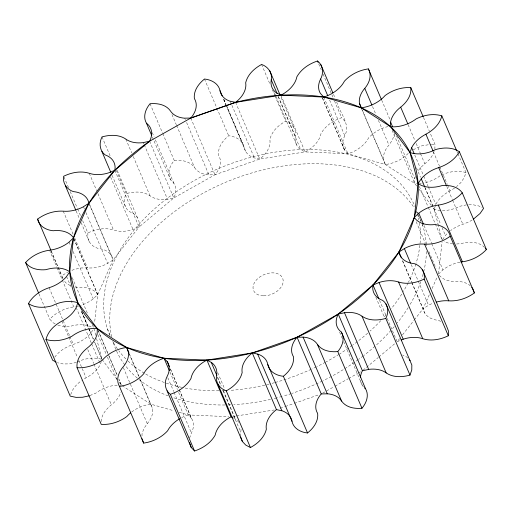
<?xml version="1.0" encoding="UTF-8"?>
<svg xmlns="http://www.w3.org/2000/svg" width="512" height="512" viewBox="0 0 512 512"><rect width="100%" height="100%" fill="white"/><g stroke="black" fill="none" stroke-linecap="round" stroke-linejoin="round"><path stroke-width="0.38" stroke-dasharray="2.56 1.92" d="M82.605 220.595L87.885 232.954L87.821 237.888L89.51 242.285L92.832 245.843L97.555 248.314A27.014 18.029 -23.1 0 1 113.101 259.974L97.715 294.598L94.554 323.008M101.293 421.568C101.318 414.688 106.368 409.03 111.354 404.819A27.014 18.035 -23.1 0 0 120.826 392.384M142.01 435.885L142.029 433.773L143.834 428.634L147.258 423.642A27.014 18.035 -23.1 0 0 152.544 408.57L139.373 377.286M240.717 436.397L240.768 432.166A27.014 18.042 -23.1 0 0 240.986 428.595M416.64 185.965L414.752 183.45L385.344 164.525L347.949 153.766L305.114 151.904L300.384 149.427A27.014 18.029 -23.1 0 1 295.437 136.544L295.494 131.61L280.787 96.672M394.202 132.826L394.176 134.944L392.371 140.077L388.947 145.069A27.014 18.029 -23.1 0 0 383.654 160.128L385.344 164.525A27.014 18.029 -23.1 0 0 408.832 152.755M419.04 183.526A27.014 18.035 -23.1 0 1 414.752 183.45L414.81 178.515A27.014 18.029 -23.1 0 1 415.373 176.32M434.893 149.261L434.95 144.326L429.683 131.968M470.33 285.99L469.382 284.973L464.653 282.49L458.842 281.261A27.014 18.035 -23.1 0 1 438.483 274.099L442.08 241.747M116.307 170.355L126.234 193.619C123.04 199.533 123.731 207.462 129.376 211.642A27.014 18.029 -23.1 0 1 139.046 227.002L113.101 259.974L107.232 263.68A27.014 18.029 -23.1 0 1 87.456 267.878L80.96 267.987L74.214 269.421L71.315 270.605M70.739 394.669C72.32 388.819 76.685 384.064 81.562 380.678M101.318 361.491L100.237 364.589A27.014 18.035 -23.1 0 1 86.131 377.792L82.214 380.262M189.594 438.106L191.398 432.966A27.014 18.042 -23.1 0 0 191.571 418.496L170.17 368.352M388.051 126.566C380.582 128.179 373.805 132.378 368.589 137.907A27.014 18.029 -23.1 0 1 347.949 153.766L344.627 150.208A27.014 18.029 -23.1 0 1 344.806 135.744C350.995 123.904 339.456 112.659 336.614 101.645M434.118 151.462L433.088 154.4L429.664 159.386L424.851 163.885A27.014 18.029 -23.1 0 0 417.715 171.475M438.413 225.478L434.163 209.248L435.597 205.165M457.933 153.683L465.984 172.582L464.179 177.722L460.755 182.707L456.493 186.701M414.285 319.923L423.098 308.723L429.504 294.298M432.07 288.525L437.197 276.986M54.816 357.139C59.168 350.829 66.202 346.899 73.306 344.397A27.014 18.035 -23.1 0 0 90.522 333.523L93.146 329.69M344.979 121.274L341.658 117.715C333.267 120.512 325.434 125.734 321.024 133.574A27.014 18.029 -23.1 0 1 305.114 151.904L259.75 159.072L214.963 174.771L208.461 174.88A27.014 18.029 -23.1 0 1 194.605 167.622C190.074 161.184 181.606 159.75 174.246 160.467C169.741 165.709 166.886 173.491 170.65 179.923A27.014 18.029 -23.1 0 1 173.792 197.946L139.046 227.002L132.518 229.664A27.014 18.029 -23.1 0 1 113.466 229.978C104.947 227.341 95.75 229.133 87.885 232.954M442.65 239.59L445.677 235.181A27.014 18.035 -23.1 0 1 448.205 232.595M387.238 318.432L397.152 341.696L399.597 338.586M402.534 334.854L413.792 320.544M293.811 127.213L290.49 123.654L285.76 121.178C278.515 125.114 271.802 131.2 269.85 139.514A27.014 18.029 -23.1 0 1 259.75 159.072L253.939 157.843A27.014 18.029 -23.1 0 1 244.205 147.418C242.752 140.192 235.475 136.378 228.659 135.757C222.79 140.461 217.606 147.405 218.56 155.322A27.014 18.029 -23.1 0 1 214.963 174.771L173.792 197.946L167.046 199.379A27.014 18.029 -23.1 0 1 150.01 195.782C143.021 191.066 134.042 191.405 126.234 193.619M55.155 323.834L53.126 322.771L49.805 319.213C56.032 312.416 64.672 308.179 73.76 306.906A27.014 18.035 -23.1 0 0 75.245 306.701M438.483 274.099L443.296 269.594A27.014 18.035 -23.1 0 1 460.205 262.131M363.014 370.24L378.253 357.498M378.861 356.986L395.322 343.226M62.938 278.72L61.818 275.789L67.686 272.083M413.216 149.754L421.702 145.862L430.618 144.397M435.962 204.115A27.014 18.035 -23.1 0 1 450.074 190.918L455.942 187.213M472.096 219.968L469.427 221.658L462.893 224.314A27.014 18.035 -23.1 0 0 450.49 230.675M411.949 282.56L423.098 308.723L428.966 305.018A27.014 18.035 -23.1 0 1 433.28 303.117M322.611 393.152L334.272 386.586M334.963 386.202L348 378.861M348.685 378.477L357.606 373.459M358.291 373.069L361.037 371.526M90.003 395.526L95.808 393.158A27.014 18.035 -23.1 0 1 119.341 385.133M397.152 341.696L400.518 340.32M280.179 408.32L284.659 406.746M285.402 406.49L293.619 403.61M294.362 403.347L318.995 394.707M466.496 204.858L459.75 206.285A27.014 18.035 -23.1 0 1 434.163 209.248L432.742 207.36M76.454 362.426L69.709 363.859L63.213 363.962L57.402 362.739M232.653 416.544L235.782 416.051M236.563 415.93L274.099 409.997M431.341 144.384L434.95 144.326M468.832 204.819L472.992 204.749L478.803 205.978L482.182 207.75M179.091 412.301L188.25 414.931L228.71 416.691M465.984 172.582C457.466 169.946 448.269 171.731 440.397 175.552A27.014 18.035 -23.1 0 1 422.733 183.142M75.181 286.989L77.363 287.45A27.014 18.029 -23.1 0 1 97.715 294.598L92.902 299.104A27.014 18.035 -23.1 0 1 80.506 305.472M57.856 325.248L63.661 326.47L70.163 326.368A27.014 18.035 -23.1 0 1 92.73 327.706M122.118 385.683L150.854 404.173L173.747 410.765M440.672 321.453L438.643 320.39A27.014 18.042 -23.1 0 1 423.098 308.723M70.253 285.542L66.822 283.744L63.501 280.186M233.594 418.106L235.814 419.27A27.014 18.042 -23.1 0 1 238.758 422.272M484.499 247.469C479.923 242.47 472.422 241.894 466.042 242.342A27.014 18.035 -23.1 0 1 456.352 243.987M407.776 358.086L406.829 357.069A27.014 18.042 -23.1 0 1 402.688 355.008M178.63 392.403L188.25 414.931L191.571 418.496M419.008 189.114L432.269 206.733M102.035 359.45L117.19 379.584M119.078 382.106L120.973 384.621M69.043 242.086L70.285 244.992M73.082 251.533L93.248 298.778M98.176 330.746L108.102 353.997L97.555 329.293M72.218 277.651L87.424 313.267M92.39 324.896L93.632 327.802M81.555 311.482L88.384 327.469L81.574 311.475M66.56 276.474L70.906 286.643M81.453 311.36L88.282 327.347M88.595 328.077L90.765 333.165M76.16 307.533L91.366 343.142M91.674 343.872L100.365 364.218M49.555 250.208L56.691 266.931M57.005 267.654L61.971 279.283M62.278 280.013L73.76 306.906M49.101 287.706L69.587 335.674M69.894 336.397L73.306 344.397M61.926 321.107L68.442 336.365M68.755 337.094L77.44 357.44M78.682 360.352L86.131 377.792M38.944 293.773L49.805 319.213M456.998 151.501L457.619 152.954M423.488 117.427L429.376 131.238M433.344 151.654L439.539 166.195M439.853 166.925L447.283 184.371M447.597 185.101L450.074 190.918M446.79 186.509L452.365 199.597M452.672 200.32L462.893 224.314M408.122 124.621L414.938 140.621M416.173 143.526L420.205 152.979M420.512 153.709L424.851 163.885M414.771 155.04L423.443 175.398M423.757 176.128L428.09 186.304M428.403 187.034L435.834 204.48M424.992 187.552L440.787 224.634M442.029 227.539L445.434 235.539M416.506 167.808L420.518 177.267M424.87 187.437L434.163 209.248M419.334 186.368L428.006 206.726M428.32 207.45L442.253 240.166L438.611 226.253M381.702 100.166L390.067 119.795M396.525 135.968L414.803 178.867M392.141 130.368L414.752 183.45M424.058 225.574L431.488 243.021M431.795 243.75L442.95 269.92M372.525 106.528L375.93 114.528M378.413 120.346L388.947 145.069M417.35 213.037L416.749 211.622A165.581 110.534 -23.1 0 1 417.203 213.094M418.56 215.872L420.979 221.542M422.189 224.378L422.79 225.798M416.186 221.754L425.165 242.842M425.472 243.565L426.4 245.747M428.883 251.565L436.006 268.282M362.4 110.272L383.776 160.442M361.491 108.538L385.344 164.525M411.2 264.582L428.544 305.286M333.517 94.368L335.066 98.003M318.726 63.91L321.203 69.728M323.066 74.086L333.293 98.086M334.534 100.992L341.658 117.715M402.656 260.749L411.635 281.83M402.483 260.794L411.462 281.869M411.776 282.598L424.787 313.126M329.619 100.109L344.806 135.744M323.782 97.05L347.949 153.766M322.554 98.106L344.864 150.464M322.317 97.85L344.627 150.208M379.494 300.262L385.997 315.526M375.853 297.248L384.525 317.594M280.934 95.187L305.114 151.904M278.387 96.55L295.437 136.544M278.093 96.525L300.723 149.606M274.432 92.787L297.062 145.869M261.581 64.461L269.952 84.096M272.435 89.914L274.605 95.002M274.912 95.725L285.76 121.178M339.61 332.173L342.4 338.714M343.642 341.626L362.234 385.229M235.571 102.355L259.75 159.072M230.17 101.216L254.355 157.933M223.917 99.392L226.086 104.48M226.394 105.21L242.522 143.021M223.744 99.424L225.914 104.512M226.221 105.242L244.205 147.418M223.571 99.456L245.894 151.808M204.474 79.04L216.57 107.398M216.877 108.128L228.659 135.757M190.771 118.054L214.963 174.771M184.736 118.157L185.357 119.616M186.598 122.522L208.928 174.874M171.962 114.541L176.307 124.723M176.614 125.446L194.605 167.622M150.054 103.75L162.464 132.838M162.771 133.562L174.246 160.467M152.256 132.582L154.118 136.947M155.36 139.853L173.965 183.482M152.346 137.024L170.65 179.923M149.6 141.229L173.792 197.946M143.334 142.566L143.955 144.019M144.262 144.749L167.533 199.277M125.811 139.072L131.706 152.883M133.261 156.518L150.01 195.782M217.741 372.691L224.87 389.402M217.491 376.947L221.21 385.664M223.386 390.752L235.475 419.091M217.51 377.664L220.922 385.658M223.091 390.746L240.768 432.166M117.254 170.419L137.421 217.677M102.035 136.909L110.099 155.814M114.848 170.291L139.046 227.002M112.096 175.366L126.054 208.083M110.65 177.133L132.986 229.472M89.261 173.274L96.71 190.72M97.952 193.632L113.466 229.978M170.24 368.826L178.925 389.171M179.238 389.894L191.334 418.24M169.946 372.058L177.395 389.498M167.827 377.741L173.722 391.546M174.029 392.275L191.398 432.966M89.696 204.685L111.411 255.578M88.896 203.264L113.101 259.974M83.45 206.714L84.378 208.896M85.933 212.531L107.654 263.411M63.994 176.973L68.646 187.878M70.195 191.514L77.331 208.237M77.645 208.96L80.749 216.23M76.166 211.021L79.27 218.291M81.133 222.656L89.51 242.285M129.446 354.029L139.066 376.563M128.845 353.03L138.771 376.282M140.013 379.187L152.422 408.256M63.251 211.181L73.491 235.168M74.733 238.08L87.456 267.878M107.36 328.723L110.08 335.104M112.8 341.485L113.408 342.899M123.373 367.686L147.258 423.642M97.811 334.598L106.189 354.221M107.43 357.126L117.05 379.654M51.264 251.072L61.818 275.789M51.091 251.11L62.88 278.733M87.77 349.587L93.67 363.398M93.978 364.122L111.354 404.819M93.939 328.531L95.763 335.488M96.576 338.579L101.837 358.675M421.248 183.341A27.014 18.035 -23.1 0 1 419.776 183.482M452.794 243.878A27.014 18.035 -23.1 0 1 444.122 241.376M181.722 417.594A27.014 18.035 -23.1 0 1 188.25 414.931M131.712 411.981A27.014 18.035 -23.1 0 1 150.854 404.173M77.152 362.074A27.014 18.035 -23.1 0 1 101.37 359.226M422.291 224.288A165.581 110.534 -23.1 0 1 426.368 245.914M426.438 251.501A165.581 110.534 -23.1 0 1 423.878 271.04M423.078 274.208A165.581 110.534 -23.1 0 1 421.715 278.816M420.742 281.734A165.581 110.534 -23.1 0 1 410.163 304.346M408.205 307.571A165.581 110.534 -23.1 0 1 397.299 322.918M394.227 326.65A165.581 110.534 -23.1 0 1 391.571 329.715M391.027 330.317A165.581 110.534 -23.1 0 1 375.558 345.741M374.963 346.272A165.581 110.534 -23.1 0 1 363.91 355.411M363.296 355.885A165.581 110.534 -23.1 0 1 358.931 359.155M358.298 359.616A165.581 110.534 -23.1 0 1 355.085 361.901M354.438 362.349A165.581 110.534 -23.1 0 1 332.122 376.051M331.437 376.422A165.581 110.534 -23.1 0 1 323.014 380.742M322.298 381.088A165.581 110.534 -23.1 0 1 292.122 393.331M291.36 393.581A165.581 110.534 -23.1 0 1 282.893 396.179M282.118 396.403A165.581 110.534 -23.1 0 1 277.485 397.664M276.71 397.869A165.581 110.534 -23.1 0 1 273.619 398.643M270.541 399.373A165.581 110.534 -23.1 0 1 233.792 404.678M230.682 404.832A165.581 110.534 -23.1 0 1 228.23 404.922M224.973 404.986A165.581 110.534 -23.1 0 1 172.557 397.414M168.275 395.898A165.581 110.534 -23.1 0 1 125.28 365.51M124.819 364.909A165.581 110.534 -23.1 0 1 112.947 341.427M111.757 336.915A165.581 110.534 -23.1 0 1 224.614 182.726A165.581 110.534 -23.1 0 1 414.157 207.75M416.678 211.878A165.581 110.534 -23.1 0 1 417.459 213.286M417.837 213.997A165.581 110.534 -23.1 0 1 419.942 218.336M420.262 219.072A165.581 110.534 -23.1 0 1 421.184 221.293M417.421 213.843A165.581 110.534 -23.1 0 1 418.893 219.91M419.45 223.021A165.581 110.534 -23.1 0 1 416.122 263.194M415.898 263.917A165.581 110.534 -23.1 0 1 408.454 282.214M408.083 282.944A165.581 110.534 -23.1 0 1 403.347 291.462M401.754 294.048A165.581 110.534 -23.1 0 1 391.258 308.742M386.061 314.931A165.581 110.534 -23.1 0 1 383.456 317.83M380.826 320.634A165.581 110.534 -23.1 0 1 370.106 331.034M367.712 333.152A165.581 110.534 -23.1 0 1 357.869 341.235M357.254 341.709A165.581 110.534 -23.1 0 1 352.883 344.979M352.25 345.44A165.581 110.534 -23.1 0 1 339.77 353.875M339.098 354.298A165.581 110.534 -23.1 0 1 326.08 361.875M325.389 362.246A165.581 110.534 -23.1 0 1 316.966 366.566M316.256 366.912A165.581 110.534 -23.1 0 1 311.955 368.947M311.232 369.28A165.581 110.534 -23.1 0 1 275.302 382.445M274.528 382.662A165.581 110.534 -23.1 0 1 269.894 383.891M269.12 384.09A165.581 110.534 -23.1 0 1 230.054 390.362M224.634 390.656A165.581 110.534 -23.1 0 1 222.189 390.746M218.931 390.81A165.581 110.534 -23.1 0 1 182.47 387.501M181.683 387.334A165.581 110.534 -23.1 0 1 165.069 382.746M164.352 382.496A165.581 110.534 -23.1 0 1 145.005 373.619M144.339 373.229A165.581 110.534 -23.1 0 1 128.09 361.101M125.83 358.899A165.581 110.534 -23.1 0 1 118.778 350.733M117.357 348.774A165.581 110.534 -23.1 0 1 113.075 341.946M109.888 335.45A165.581 110.534 -23.1 0 1 219.315 168.237A165.581 110.534 -23.1 0 1 414.842 206.374M363.469 386.867A27.014 18.042 -23.1 0 1 360.544 380.826M120.058 385.158A27.014 18.035 -23.1 0 1 121.446 385.248M79.014 305.901A27.014 18.035 -23.1 0 1 76 306.573M97.715 294.598L73.51 237.907L97.715 294.598M117.107 375.078L108.416 354.726L117.107 375.078M121.139 384.525L118.963 379.437L121.139 384.525M93.35 339.098L88.691 328.198L93.357 339.098M101.728 358.72L94.592 342.003L101.728 358.72M263.526 295.846A15.776 10.534 -23.1 0 0 282.842 278.771A15.776 10.534 -23.1 0 0 257.933 278.432A15.776 10.534 -23.1 0 0 263.526 295.846"/><path stroke-width="0.77" d="M130.541 412.915A27.014 18.035 -23.1 0 0 126.899 416.48C119.533 421.882 110.432 424.966 101.254 424.39L77.056 367.706C76.102 359.789 81.28 352.845 87.149 348.134A27.014 18.035 -23.1 0 0 97.19 333.504L97.248 328.563L77.83 302.765L76.032 307.898A27.014 18.035 -23.1 0 1 61.926 321.107C54.675 325.043 47.968 331.136 46.016 339.45L70.221 396.134L76.032 397.363L82.534 397.254L89.274 395.821M189.542 442.598L191.226 447.443L194.547 451.002C202.938 448.205 210.778 442.976 215.181 435.136A27.014 18.042 -23.1 0 1 231.085 416.794L206.906 360.115L164.058 358.253L126.656 347.494L97.248 328.563A27.014 18.035 -23.1 0 0 71.603 336.474C63.731 340.294 54.541 342.086 46.016 339.45M378.867 298.816L372.986 284.998L398.938 252.032L414.323 217.402L418.099 183.462L410.003 152.538L390.592 126.733L361.178 107.808L323.782 97.05L280.934 95.187L276.205 92.71A27.014 18.029 -23.1 0 1 271.258 79.821C272.602 72.998 267.987 66.566 261.581 64.461C254.336 68.397 247.622 74.483 245.67 82.79A27.014 18.029 -23.1 0 1 235.571 102.355L190.771 118.054L149.6 141.229L114.848 170.291L88.896 203.264L73.51 237.901L69.734 271.834L77.83 302.758A27.014 18.035 -23.1 0 0 52.25 305.734C44.442 307.949 35.456 308.288 28.467 303.571C32.87 295.731 40.71 290.502 49.101 287.706A27.014 18.035 -23.1 0 0 66.31 276.832L69.734 271.84A27.014 18.035 -23.1 0 0 45.958 269.67C38.598 270.387 30.131 268.954 25.6 262.515C31.827 255.725 40.467 251.482 49.555 250.208A27.014 18.035 -23.1 0 0 68.698 242.406L73.51 237.907A27.014 18.029 -23.1 0 0 53.152 230.746C46.342 230.131 39.066 226.31 37.613 219.091C44.979 213.69 54.08 210.611 63.251 211.181A27.014 18.029 -23.1 0 0 83.027 206.982L88.896 203.27A27.014 18.029 -23.1 0 0 73.357 191.61C66.95 189.504 62.336 183.072 63.68 176.25C71.552 172.429 80.742 170.637 89.261 173.274A27.014 18.029 -23.1 0 0 108.32 172.96L114.848 170.298A27.014 18.029 -23.1 0 0 105.178 154.931C99.533 150.752 98.842 142.822 102.035 136.909C109.843 134.694 118.822 134.355 125.811 139.072A27.014 18.029 -23.1 0 0 142.848 142.669L149.594 141.235A27.014 18.029 -23.1 0 0 146.458 123.206C142.694 116.774 145.549 108.992 150.054 103.75C157.414 103.034 165.882 104.474 170.413 110.906A27.014 18.029 -23.1 0 0 184.269 118.17L190.771 118.061L235.571 102.368A182.304 121.702 -23.1 0 1 410.426 228.979A182.304 121.702 -23.1 0 1 138.368 352.019A182.304 121.702 -23.1 0 1 149.606 141.248M190.771 118.054A27.014 18.029 -23.1 0 0 194.374 98.605C193.421 90.688 198.605 83.744 204.474 79.04C211.29 79.661 218.566 83.482 220.019 90.701A27.014 18.029 -23.1 0 0 229.754 101.126L235.565 102.355L280.928 95.187A27.014 18.029 -23.1 0 0 296.851 76.851C301.254 69.018 309.094 63.789 317.485 60.998C323.13 65.184 323.827 73.107 320.634 79.021A27.014 18.029 -23.1 0 0 320.454 93.491L323.776 97.043A27.014 18.029 -23.1 0 0 344.416 81.19C350.643 74.4 359.29 70.163 368.378 68.896C372.141 75.328 369.286 83.11 364.774 88.352A27.014 18.029 -23.1 0 0 359.488 103.411L361.178 107.808A27.014 18.029 -23.1 0 0 385.139 95.514C392.512 90.112 401.613 87.034 410.784 87.61C411.744 95.526 406.56 102.47 400.685 107.174A27.014 18.029 -23.1 0 0 390.643 121.798L390.586 126.733A27.014 18.035 -23.1 0 0 416.237 118.835C424.109 115.014 433.306 113.235 441.824 115.872L456.691 150.771M401.19 340.051L403.68 339.034A27.014 18.042 -23.1 0 1 422.739 338.726C431.258 341.37 440.448 339.584 448.326 335.763L424.16 279.072C425.504 272.243 420.89 265.805 414.483 263.699A27.014 18.042 -23.1 0 1 398.938 252.032L404.806 248.32A27.014 18.035 -23.1 0 1 424.582 244.128C433.76 244.704 442.861 241.626 450.234 236.23C448.774 229.005 441.498 225.184 434.682 224.563A27.014 18.035 -23.1 0 1 414.323 217.402L419.136 212.896A27.014 18.035 -23.1 0 1 438.285 205.101C447.373 203.827 456.019 199.597 462.24 192.8C457.715 186.362 449.242 184.922 441.882 185.638A27.014 18.035 -23.1 0 1 418.099 183.462L421.523 178.47A27.014 18.035 -23.1 0 1 438.739 167.603C447.13 164.813 454.97 159.584 459.373 151.75C452.384 147.027 443.405 147.366 435.59 149.574A27.014 18.035 -23.1 0 1 410.003 152.538L411.808 147.398A27.014 18.035 -23.1 0 1 425.914 134.202C433.165 130.272 439.872 124.179 441.824 115.872M448.326 335.763L448.384 330.829L446.694 326.432L422.534 269.741M360.41 377.331A27.014 18.042 -23.1 0 1 362.406 370.752L369.152 369.325A27.014 18.042 -23.1 0 1 386.189 372.928C393.178 377.651 402.163 377.312 409.978 375.098L385.811 318.413C389.005 312.493 388.307 304.563 382.662 300.378A27.014 18.042 -23.1 0 1 372.986 285.005L338.24 314.061L297.069 337.235L321.235 393.926A27.014 18.042 -23.1 0 0 317.638 413.389C318.598 421.306 313.414 428.256 307.546 432.96C300.73 432.339 293.453 428.518 291.994 421.293A27.014 18.042 -23.1 0 0 290.304 416.896M409.978 375.098L411.776 369.965L411.84 365.024L385.984 303.936M297.069 337.235L303.565 337.133A27.014 18.042 -23.1 0 1 317.427 344.403C321.958 350.842 330.426 352.282 337.786 351.565C342.298 346.323 345.146 338.534 341.382 332.102A27.014 18.042 -23.1 0 1 338.234 314.067L344.986 312.634A27.014 18.042 -23.1 0 1 362.022 316.237C369.011 320.96 377.997 320.621 385.811 318.413M321.235 393.926L327.738 393.818A27.014 18.042 -23.1 0 1 341.6 401.088C346.125 407.526 354.598 408.966 361.958 408.25C366.47 403.008 369.318 395.219 365.555 388.787L341.382 332.102M206.906 360.115L211.629 362.592A27.014 18.042 -23.1 0 1 216.582 375.488C215.238 382.31 219.853 388.749 226.259 390.861C233.51 386.925 240.218 380.826 242.17 372.518A27.014 18.042 -23.1 0 1 252.262 352.947L258.08 354.176A27.014 18.042 -23.1 0 1 267.821 364.608C269.274 371.834 276.55 375.654 283.366 376.275C289.242 371.571 294.419 364.627 293.466 356.704A27.014 18.042 -23.1 0 1 297.062 337.242L252.269 352.947L206.906 360.115A27.014 18.042 -23.1 0 0 190.989 378.458C186.586 386.291 178.746 391.526 170.355 394.323C164.71 390.138 164.013 382.208 167.206 376.288A27.014 18.042 -23.1 0 0 167.379 361.811L164.058 358.253A27.014 18.035 -23.1 0 0 143.418 374.118C137.197 380.915 128.55 385.152 119.462 386.426C115.706 379.987 118.554 372.205 123.059 366.957A27.014 18.035 -23.1 0 0 128.346 351.891L126.656 347.494A27.014 18.035 -23.1 0 0 102.701 359.795C95.328 365.197 86.234 368.282 77.056 367.706M462.24 192.8L486.4 249.504C480.173 256.301 471.526 260.531 462.438 261.805A27.014 18.035 -23.1 0 0 460.954 262.003M473.434 219.123L480.109 213.446L483.533 208.461L459.373 151.75M471.757 287.514L472.704 288.531L474.394 292.928C467.021 298.323 457.92 301.402 448.742 300.826A27.014 18.035 -23.1 0 0 436.243 302.138M218.208 384.819L242.394 441.504L245.715 445.062L250.445 447.539C257.696 443.603 264.403 437.51 266.349 429.197A27.014 18.042 -23.1 0 1 276.448 409.626L252.269 352.947M372.986 284.998L379.52 282.342A27.014 18.042 -23.1 0 1 398.573 282.035C407.098 284.678 416.288 282.893 424.16 279.072M119.462 386.426L143.661 443.104C152.749 441.83 161.395 437.594 167.616 430.797A27.014 18.035 -23.1 0 1 179.674 418.72M276.448 409.626L282.259 410.854A27.014 18.042 -23.1 0 1 289.933 416.333M231.085 416.794L232.966 417.779M56.051 362.029L52.672 360.262L28.467 303.571M485.453 248.486L486.4 249.504M409.197 359.61L410.15 360.627M25.6 262.515L38.637 293.043M410.784 87.61L423.181 116.698M425.914 134.202L433.037 150.925M438.739 167.603L446.477 185.779M400.685 107.174L407.814 123.898M438.285 205.101L462.438 261.805M450.234 236.23L474.394 292.928M411.674 147.77L414.15 153.587M421.274 178.829L424.685 186.829M368.378 68.896L381.389 99.437M390.643 122.15L392.499 126.515M418.79 213.216L423.437 224.122M364.774 88.352L371.904 105.075M424.582 244.128L448.742 300.826M359.61 103.725L361.466 108.09M404.384 248.589L410.579 263.123M320.806 64.557L332.896 92.915M317.485 60.998L318.106 62.451M398.938 252.026L401.414 257.85M320.634 79.021L327.757 95.744M398.573 282.035L422.739 338.726M379.046 282.534L403.213 339.226M269.632 70.496L280.173 95.219M271.258 79.821L277.146 93.638M362.022 316.237L386.189 372.928M344.499 312.736L368.666 369.427M338.24 314.061L362.406 370.752M337.786 351.565L361.958 408.25M220.019 90.701L222.189 95.789M317.427 344.403L341.6 401.088M303.098 337.139L327.27 393.824M283.366 376.275L307.546 432.96M267.821 364.608L291.994 421.293M257.664 354.086L281.843 410.765M146.458 123.206L151.731 135.571M226.259 390.861L250.445 447.539M211.29 362.413L216.87 375.494M101.856 151.373L110.854 172.461M167.142 361.555L169.312 366.643M164.051 358.253L169.331 370.605M170.355 394.323L194.547 451.002M167.034 390.758L191.226 447.443M65.306 185.574L75.859 210.298M126.656 347.488L128.832 352.582M128.224 351.578L128.845 353.03M37.613 219.091L50.957 250.349M240.704 437.101L242.394 441.504M141.971 438.707L143.661 443.104M365.555 388.787A27.014 18.042 -23.1 0 1 364.454 387.872"/></g></svg>
